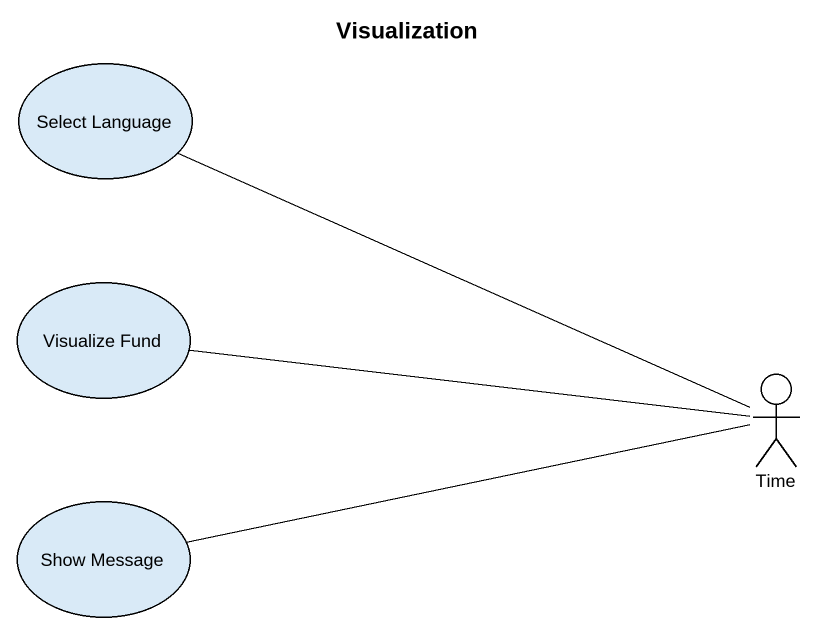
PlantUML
@startuml
title Visualization
usecase "Select Language" as Select_Language
usecase "Visualize Fund" as Visualize_Fund
actor Time
usecase "Show Message" as Show_Message
Select_Language -right- Time
Time -left- Visualize_Fund
Show_Message -right- Time
@enduml
